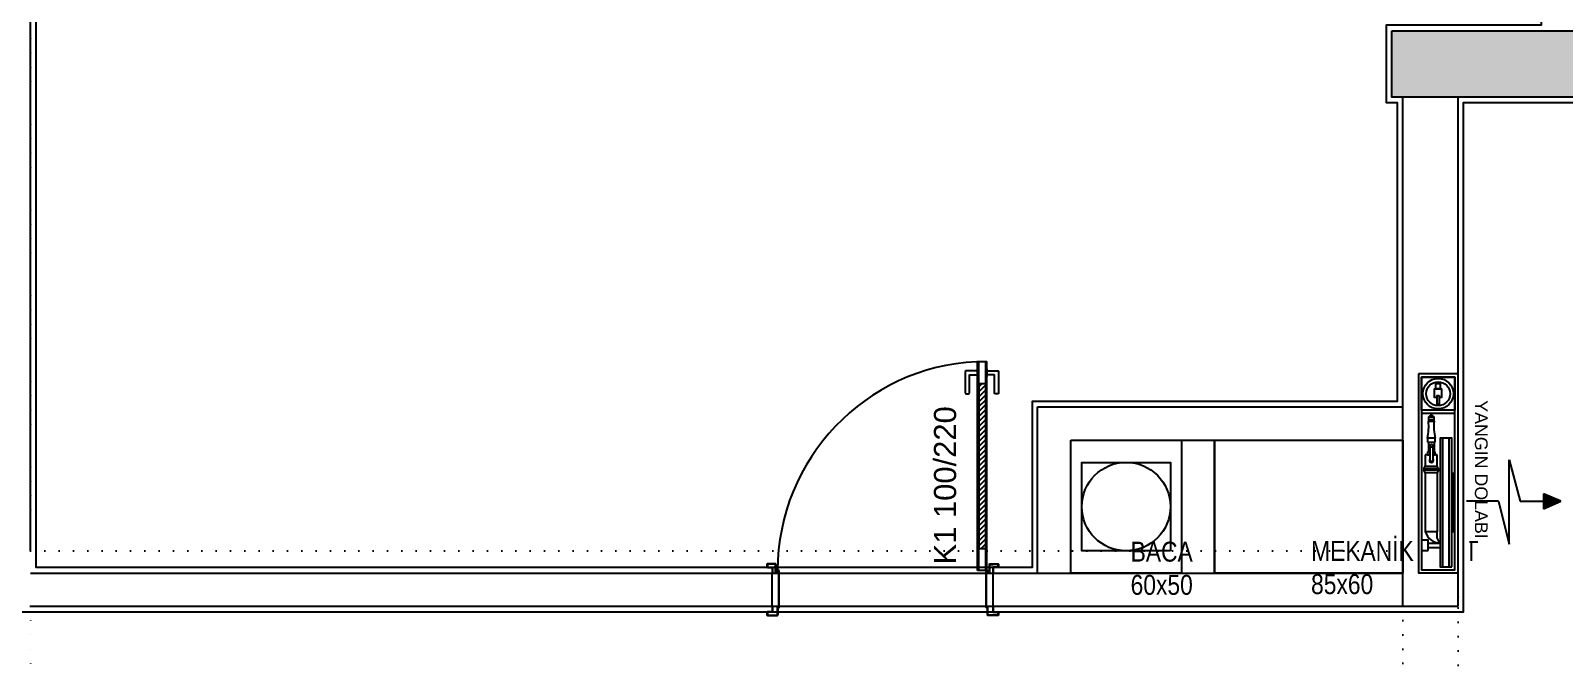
# Model space of a CAD drawing. Header units: inches. Extents: x 21 to 32698, y 13 to 3712.
# Drawn here: x 9997 to 10690, y 1835 to 2122 of the extents above; entities that cross this region are included whole.
import ezdxf
from ezdxf.enums import TextEntityAlignment as Align

# ---------------------------------------------------------------- set-up
doc = ezdxf.new("R2010")
doc.units = ezdxf.units.IN
doc.header["$MEASUREMENT"] = 0
doc.set_wipeout_variables(frame=1)
doc.linetypes.add('DOT', pattern=[6.35, 0, -6.35])
for name, color, linetype, lineweight in [('Z_MİM_-KM-BEAM-RAY', 8, 'DOT', 25), ('Z_MİM_-KM-DOOR', 8, 'Continuous', 25), ('Z_MİM_-KM-DOOR-1', 8, 'Continuous', 25), ('Z_MİM_-KM-DOOR-FRAM', 8, 'Continuous', 25), ('Z_MİM_-KM-DOOR-IDEN', 8, 'Continuous', 25), ('Z_MİM_-KM-FIRE-CABINET', 8, 'Continuous', 25), ('Z_MİM_-KM-PATTERN-00', 8, 'Continuous', 25), ('Z_MİM_-KM-PATTERN-STRC', 8, 'Continuous', 25), ('Z_MİM_-KM-SHAFT', 8, 'Continuous', 25), ('Z_MİM_-KM-STRC-CONCRETE', 8, 'Continuous', 25), ('Z_MİM_-KM-TEXT-DETAIL', 8, 'Continuous', 25), ('Z_MİM_-KM-TEXT-DETL', 8, 'Continuous', 25), ('Z_MİM_-KM-WALL', 8, 'Continuous', 25), ('Z_MİM_-KM-WALL-PL', 8, 'Continuous', 25), ('Z_MİM_-KM-WALL-PLASTER', 8, 'Continuous', 25)]:
    doc.layers.add(name, color=color, linetype=linetype, lineweight=lineweight)
doc.layers.add('Z_MİM_-KM-WIPEOUT', color=8, linetype='Continuous', lineweight=25, plot=False)
doc.styles.add('-KM-OLCU', font='ARIALN.TTF')
doc.styles.add('KAPI PENCERE YAZI 100', font='swiss.ttf', dxfattribs={"width": 0.7, "height": 12.5})
doc.styles.add('STYLE1', font='arial.ttf', dxfattribs={"height": 1})

# ---------------------------------------------------------------- blocks, each defined once
blk = doc.blocks.new('*U293')
at = {"layer": 'Z_MİM_-KM-PATTERN-00'}
h = blk.add_hatch(dxfattribs=at)
h.set_pattern_fill('ANSI31', color=256, scale=0.5, style=0)
h.set_pattern_definition([(45, (0, 0), (-1.122532, 1.122532), [])])
h.paths.add_polyline_path([(-6.6, 11.1), (-6.6, 85.48), (-3.6, 85.48), (-3.6, 11.1)])
at = {"layer": 'Z_MİM_-KM-DOOR-1'}
for p, q in [((-7.1, 92.21), (-7.28, 92.21)), ((-7.28, 92.21), (-7.28, 88.75)), ((-3.1, 92.21), (-2.92, 92.21)), ((-2.92, 92.21), (-2.92, 88.75)), ((-7.28, 88.75), (-7.1, 88.75)), ((-6.6, 85.48), (-6.6, 11.1)), ((-3.6, 85.48), (-3.6, 11.1)), ((-2.92, 88.75), (-3.1, 88.75))]:
    blk.add_line(p, q, dxfattribs=at)
for points in [[(-7.28, 91.39), (-12.29, 91.39, 0.414214), (-12.65, 91.03), (-12.65, 81.29, 0.414214), (-12.29, 80.92), (-11.2, 80.92, 0.414214), (-10.83, 81.29), (-10.83, 89.21, -0.414214), (-10.47, 89.57), (-7.28, 89.57)], [(-2.92, 91.39), (2, 91.39, -0.414214), (2.36, 91.03), (2.36, 81.29, -0.414214), (2, 80.92), (0.91, 80.92, -0.414214), (0.54, 81.29), (0.54, 89.21, 0.414214), (0.18, 89.57), (-2.92, 89.57)]]:
    blk.add_lwpolyline(points, format="xyb", dxfattribs=at)
blk.add_lwpolyline([(-3.6, 95.48), (-3.6, 85.48), (-6.6, 85.48), (-6.6, 95.48)], close=True, dxfattribs=at)
blk.add_wipeout([(-100, 3.5), (-100, -18.5), (-0.2, -18.7), (-0.2, 3.7)])
for points in [[(-7.1, 1.1), (-7.1, 95.48), (-3.1, 95.48), (-3.1, 1.1)], [(-3.6, 11.1), (-3.6, 1.1), (-6.6, 1.1), (-6.6, 11.1)]]:
    blk.add_lwpolyline(points, close=True, dxfattribs=at)
for points in [[(-100, -15), (-100, -17.5), (-102, -17.5, 0.414214), (-102.3, -17.8), (-102.3, -18.9, 0.414214), (-102, -19.2), (-97.6, -19.2, 0.414214), (-97.3, -18.9), (-97.3, -15.7), (-96.95, -15.7, 0.414214), (-96.7, -15.45), (-96.7, 0.9, 0.414214), (-96.9, 1.1), (-97.48, 1.1, 0.458526), (-97.58, 0.99), (-97.47, 0.21, -0.458526), (-97.57, 0.1), (-98.1, 0.1, -0.414214), (-98.2, 0.2), (-98.2, 3.9, 0.414214), (-98.5, 4.2), (-102, 4.2, 0.414214), (-102.3, 3.9), (-102.3, 2.8, 0.414214), (-102, 2.5), (-101.2, 2.5), (-100, 2.5), (-100, 0), (-100, 0)], [(-99.8, -15), (-99.8, -17.7), (-102, -17.7, 0.414214), (-102.1, -17.8), (-102.1, -18.9, 0.414214), (-102, -19), (-97.6, -19, 0.414214), (-97.5, -18.9), (-97.5, -15.5), (-96.95, -15.5, 0.414214), (-96.9, -15.45), (-96.9, 0.9), (-97.37, 0.9), (-97.27, 0.24, -0.458526), (-97.57, -0.1), (-98.1, -0.1, -0.414214), (-98.4, 0.2), (-98.4, 3.9, 0.414214), (-98.5, 4), (-102, 4, 0.414214), (-102.1, 3.9), (-102.1, 2.8, 0.414214), (-102, 2.7), (-101.2, 2.7), (-99.8, 2.7), (-99.8, 0)], [(0, -15), (0, -17.5), (2, -17.5, -0.414214), (2.3, -17.8), (2.3, -18.9, -0.414214), (2, -19.2), (-2.4, -19.2, -0.414214), (-2.7, -18.9), (-2.7, -15.7), (-3.05, -15.7, -0.414214), (-3.3, -15.45), (-3.3, 0.9, -0.414214), (-3.1, 1.1), (-2.52, 1.1, -0.458526), (-2.42, 0.99), (-2.53, 0.21, 0.458526), (-2.43, 0.1), (-1.9, 0.1, 0.414214), (-1.8, 0.2), (-1.8, 3.9, -0.414214), (-1.5, 4.2), (2, 4.2, -0.414214), (2.3, 3.9), (2.3, 2.8, -0.414214), (2, 2.5), (1.2, 2.5), (0, 2.5), (0, 0), (0, 0)], [(-0.2, -15), (-0.2, -17.7), (2, -17.7, -0.414214), (2.1, -17.8), (2.1, -18.9, -0.414214), (2, -19), (-2.4, -19, -0.414214), (-2.5, -18.9), (-2.5, -15.5), (-3.05, -15.5, -0.414214), (-3.1, -15.45), (-3.1, 0.9), (-2.63, 0.9), (-2.73, 0.24, 0.458526), (-2.43, -0.1), (-1.9, -0.1, 0.414214), (-1.6, 0.2), (-1.6, 3.9, -0.414214), (-1.5, 4), (2, 4, -0.414214), (2.1, 3.9), (2.1, 2.8, -0.414214), (2, 2.7), (1.2, 2.7), (-0.2, 2.7), (-0.2, 0)]]:
    blk.add_lwpolyline(points, format="xyb", dxfattribs=at)
at = {"layer": 'Z_MİM_-KM-DOOR-FRAM', "ltscale": 0.2}
blk.add_arc((-2.92, 1.03), 94.56, 92.83092, 179.85948, dxfattribs=at)
at = {"layer": 'Z_MİM_-KM-WALL'}
for p, q in [((-100, -15), (-100, 0)), ((0, -15), (0, 0))]:
    blk.add_line(p, q, dxfattribs=at)
at = {"layer": 'Z_MİM_-KM-DOOR-IDEN', "color": 7, "insert": (-26.82, 3.88), "char_height": 10, "width": 99.9901, "attachment_point": 1, "rotation": 90, "style": 'STYLE1'}
blk.add_mtext('K1 100/220', dxfattribs=at)
blk = doc.blocks.new('-KM_Baca_40_40')
at = {"layer": 'Z_MİM_-KM-SHAFT'}
blk.add_lwpolyline([(13341.22, 2232.49), (13381.22, 2232.49), (13381.22, 2192.49), (13341.22, 2192.49)], close=True, dxfattribs=at)
blk.add_circle((13361.22, 2212.49), 20, dxfattribs=at)
blk = doc.blocks.new('*U186')
for p, q in [((596974.52, -18025.15), (596971.29, -18033.11)), ((596977.99, -18033.11), (596974.52, -18025.15)), ((596974.52, -18043.65), (596974.52, -18028.45)), ((596971.29, -18033.11), (596977.99, -18033.11)), ((596955.96, -18048.55), (596974.52, -18043.65)), ((596994.07, -18048.55), (596955.96, -18048.55)), ((596974.52, -18053.37), (596994.07, -18048.55))]:
    blk.add_line(p, q)
blk.add_solid([(596977.99, -18033.11), (596974.52, -18025.15), (596971.29, -18033.11)])
blk.add_wipeout([(596917.02, -18089.6), (597007.02, -18089.6), (597007.02, -18071.6), (597007.02, -18066.6), (596917.02, -18066.6)]).dxf.layer = 'Z_MİM_-KM-WIPEOUT'
blk.add_line((596974.52, -18053.37), (596974.52, -18067.89))
at = {"layer": 'Z_MİM_-KM-TEXT-DETAIL', "color": 7, "style": 'KAPI PENCERE YAZI 100'}
blk.add_text('YANGIN DOLABI', height=5.76, dxfattribs=at).set_placement((596960.27, -18061.17), align=Align.MIDDLE_CENTER)
blk.add_wipeout([(596917.02, -18089.6), (597007.02, -18089.6), (597007.02, -18071.6), (596917.02, -18071.6)]).dxf.layer = 'Z_MİM_-KM-WIPEOUT'
for p, q in [((597004.2, -18075.6), (596946.05, -18075.6)), ((597004.2, -18078.6), (596946.05, -18078.6)), ((596959.98, -18080.44), (596958.74, -18081.05)), ((596960.48, -18080.44), (596959.98, -18080.44)), ((596959.98, -18080.44), (596959.98, -18087.06)), ((596960.48, -18080.44), (596961.72, -18081.05)), ((596960.48, -18087.06), (596960.48, -18080.44)), ((596993.51, -18085.18), (596993.51, -18079.7)), ((596995.51, -18085.18), (596995.51, -18079.7)), ((596935.65, -18083.19), (596935.65, -18084.31)), ((596935.94, -18083.19), (596935.65, -18083.19)), ((596935.65, -18084.31), (596935.94, -18084.31)), ((596935.94, -18083.19), (596936.58, -18082.51)), ((596935.94, -18084.31), (596935.94, -18083.19)), ((596936.58, -18084.99), (596935.94, -18084.31)), ((596936.58, -18082.51), (596936.58, -18084.99)), ((596937.85, -18082.51), (596936.58, -18082.51)), ((596936.58, -18084.99), (596937.85, -18084.99)), ((596937.85, -18084.99), (596937.85, -18082.51)), ((596937.85, -18082.51), (596937.85, -18084.99)), ((596938.47, -18082.51), (596937.85, -18082.51)), ((596937.85, -18084.99), (596938.47, -18084.99)), ((596938.47, -18084.99), (596938.47, -18082.51)), ((596946.12, -18082.03), (596946.12, -18085.47)), ((596947.97, -18082.03), (596946.12, -18082.03)), ((596946.12, -18085.47), (596947.97, -18085.47)), ((596947.97, -18085.47), (596947.97, -18082.03)), ((596947.97, -18082.43), (596952.32, -18082.43)), ((596947.97, -18085.07), (596952.32, -18085.07)), ((596949.58, -18083.07), (596956.21, -18083.07)), ((596956.21, -18084.29), (596949.58, -18084.29)), ((596953.6, -18082.03), (596952.32, -18082.03)), ((596952.32, -18082.03), (596952.32, -18083.07)), ((596952.32, -18084.29), (596952.32, -18085.47)), ((596952.32, -18085.47), (596953.6, -18085.47)), ((596958.74, -18081.05), (596953.6, -18081.05)), ((596953.6, -18081.05), (596953.6, -18083.07)), ((596953.6, -18083.07), (596953.6, -18082.03)), ((596953.6, -18085.47), (596953.6, -18084.29)), ((596953.6, -18084.29), (596953.6, -18086.45)), ((596953.6, -18086.45), (596958.74, -18086.45)), ((596958.74, -18086.45), (596958.74, -18081.05)), ((596959.98, -18087.06), (596958.74, -18086.45)), ((596959.98, -18087.06), (596960.48, -18087.06)), ((596961.72, -18086.45), (596960.48, -18087.06)), ((596961.72, -18081.05), (596988.24, -18081.05)), ((596961.72, -18081.05), (596961.72, -18086.45)), ((596961.72, -18086.45), (596988.24, -18086.45)), ((596988.24, -18086.45), (596988.24, -18081.05))]:
    blk.add_line(p, q)
for points in [[(596917.02, -18089.6), (597007.02, -18089.6), (597007.02, -18071.6), (596917.02, -18071.6)], [(596918.52, -18088.1), (597005.52, -18088.1), (597005.52, -18073.1), (596918.52, -18073.1)], [(596933.52, -18088.1), (596918.52, -18088.1), (596918.52, -18073.1), (596933.52, -18073.1)], [(596988.21, -18073.61), (596962.04, -18073.61), (596962.04, -18074.5), (596988.21, -18074.5)], [(596921.44, -18079.68), (596923.85, -18079.68), (596923.85, -18081.64), (596921.44, -18081.64)], [(596926.8, -18080.16), (596930.81, -18080.16), (596930.81, -18081.16), (596926.8, -18081.16)], [(597004.2, -18074.5), (596946.05, -18074.5), (596946.05, -18079.7), (597004.2, -18079.7)], [(596996.82, -18085.18), (596992.2, -18085.18), (596992.2, -18088.1), (596996.82, -18088.1)]]:
    blk.add_lwpolyline(points, close=True)
for points in [[(596935.02, -18073.1), (596935.02, -18088.1)], [(596927.7, -18081.16), (596927.7, -18082.25), (596923.85, -18082.25), (596923.85, -18079.07), (596927.7, -18079.07), (596927.7, -18080.16)]]:
    blk.add_lwpolyline(points)
for centre, radius in [((596926.03, -18080.66), 6.89), ((596926.03, -18080.66), 5.39), ((596949.58, -18083.68), 0.606)]:
    blk.add_circle(centre, radius)
for centre, radius, start, end in [((596986.35, -18079.55), 7.16, 285.30915, 358.78139), ((596989.86, -18076.4), 4.92, 250.78023, 317.83053), ((596940.58, -18054.92), 27.67, 265.63497, 281.55371), ((596940.58, -18112.58), 27.67, 78.44629, 94.36503), ((596956.21, -18083.68), 0.894, 222.66306, 137.33694), ((596956.21, -18083.68), 0.606, 270, 90)]:
    blk.add_arc(centre, radius, start, end)
blk = doc.blocks.new('-KM_Kolon-1K')
at = {"layer": 'Z_MİM_-KM-PATTERN-STRC'}
blk.add_hatch(color=256, dxfattribs=at).paths.add_polyline_path([(1280, 1140), (1365, 1140), (1365, 1110), (1280, 1110)], flags=0)
at = {"layer": 'Z_MİM_-KM-STRC-CONCRETE'}
blk.add_lwpolyline([(1280, 1140), (1365, 1140), (1365, 1110), (1280, 1110)], close=True, dxfattribs=at)
blk = doc.blocks.new('-KM_Kiriş İzi-1K')
at = {"layer": 'Z_MİM_-KM-BEAM-RAY'}
for p, q in [((665, 1575), (665, 905)), ((1340, 1420), (1340, 1140)), ((1285, 1110), (1285, 905)), ((1310, 1110), (1310, 880)), ((665, 905), (1285, 905)), ((1310, 905), (1310, 680)), ((665, 880), (1285, 880)), ((665, 880), (665, 680)), ((1285, 880), (1285, 680))]:
    blk.add_line(p, q, dxfattribs=at)

msp = doc.modelspace()

# ---------------------------------------------------------------- linework, layer by layer
at = {"layer": 'Z_MİM_-KM-SHAFT'}
for points in [[(10466.71, 1937.08), (10516.71, 1937.08), (10516.71, 1877.08), (10466.71, 1877.08)], [(10531.71, 1937.08), (10616.71, 1937.08), (10616.71, 1877.08), (10531.71, 1877.08)]]:
    msp.add_lwpolyline(points, close=True, dxfattribs=at)
at = {"layer": 'Z_MİM_-KM-WALL'}
for p, q in [((9996.71, 1887.08), (9996.71, 2557.08)), ((10451.71, 1952.08), (10616.71, 1952.08)), ((10466.71, 1937.08), (10616.71, 1937.08)), ((10516.71, 1937.08), (10516.71, 1877.08)), ((10531.71, 1937.08), (10531.71, 1877.08))]:
    msp.add_line(p, q, dxfattribs=at)
at = {"layer": 'Z_MİM_-KM-WALL-PL'}
for p, q in [((10616.71, 1862.08), (10616.71, 2092.08)), ((10451.71, 1877.08), (10451.71, 1952.08)), ((10466.71, 1877.08), (10466.71, 1937.08))]:
    msp.add_line(p, q, dxfattribs=at)

# ---------------------------------------------------------------- block references
at = {"layer": 'Z_MİM_-KM-DOOR', "ltscale": 1.5}
msp.add_blockref('*U293', (10431.71, 1877.08), dxfattribs=at)
at = {"layer": 'Z_MİM_-KM-SHAFT', "rotation": 180}
msp.add_blockref('-KM_Baca_40_40', (23852.93, 4119.57), dxfattribs=at)

# ---------------------------------------------------------------- texts
at = {"layer": 'Z_MİM_-KM-TEXT-DETL', "color": 7, "char_height": 9, "attachment_point": 1, "style": '-KM-OLCU'}
for s, width, insert in [('MEKANİK ŞAFT\\P85x60', 80.11, (10575.29, 1891.56)), ('BACA\\P60x50', 63.2764, (10493.75, 1891.23))]:
    msp.add_mtext_dynamic_manual_height_columns(s, width=width, gutter_width=12.5, heights=[0], dxfattribs=dict(at, insert=insert))

# ---------------------------------------------------------------- next in the draw order: linework, layer by layer
at = {"layer": 'Z_MİM_-KM-WALL'}
for p, q in [((9996.71, 1877.08), (10616.71, 1877.08)), ((9996.71, 1862.08), (10641.71, 1862.08))]:
    msp.add_line(p, q, dxfattribs=at)

# ---------------------------------------------------------------- next in the draw order: block references
at = {"layer": 'Z_MİM_-KM-FIRE-CABINET', "rotation": 270}
msp.add_blockref('*U186', (28713.36, 598884.11), dxfattribs=at)

# ---------------------------------------------------------------- next in the draw order: linework, layer by layer
at = {"layer": 'Z_MİM_-KM-WALL-PL'}
msp.add_line((10641.71, 1862.08), (10641.71, 2092.08), dxfattribs=at)
at = {"layer": 'Z_MİM_-KM-WALL-PLASTER'}
msp.add_lwpolyline([(9038.46, 1859.58), (10644.21, 1859.58), (10644.21, 2089.58), (10699.22, 2089.58), (10699.26, 2582.08)], dxfattribs=at)
msp.add_lwpolyline([(9999.21, 2554.58), (10089.21, 2554.58), (10089.21, 2559.58), (10664.26, 2559.58), (10664.26, 2399.58), (10679.22, 2399.58), (10679.22, 2124.58), (10609.22, 2124.58), (10609.22, 2089.58), (10614.21, 2089.58), (10614.21, 1954.58), (10449.21, 1954.58), (10449.21, 1879.58), (9999.21, 1879.58)], close=True, dxfattribs=at)

# ---------------------------------------------------------------- next in the draw order: block references
at = {"layer": 'Z_MİM_-KM-BEAM-RAY'}
msp.add_blockref('-KM_Kiriş İzi-1K', (9331.71, 982.08), dxfattribs=at)
at = {"layer": 'Z_MİM_-KM-STRC-CONCRETE'}
msp.add_blockref('-KM_Kolon-1K', (9331.71, 982.08), dxfattribs=at)

doc.saveas('drawing.dxf')
